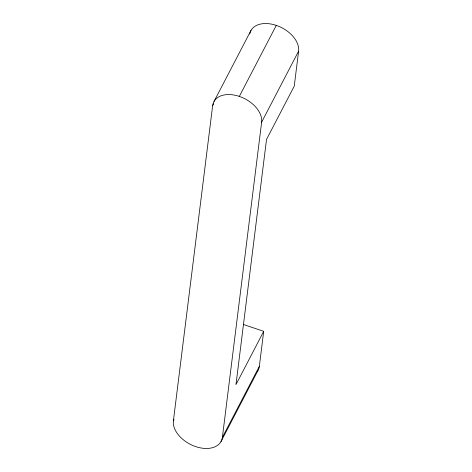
<?xml version="1.0" encoding="UTF-8"?>
<svg xmlns="http://www.w3.org/2000/svg" width="472" height="472" viewBox="0 0 472 472"><rect width="100%" height="100%" fill="white"/><g stroke="black" fill="none" stroke-linecap="round" stroke-linejoin="round"><path stroke-width="0.71" d="M243.298 324.441L263.706 331.32L259.346 366.343L222.383 437.367A26.267 17.01 27.5 0 1 195.709 446.618A26.267 17.01 27.5 0 1 173.395 420.847L212.654 105.657L213.668 103.704M222.383 437.367L261.641 122.177L298.605 51.153A26.267 17.01 27.5 0 0 276.745 25.541A26.267 17.01 27.5 0 0 249.717 33.99M298.605 51.153L294.245 86.175L266.521 139.441L235.982 384.586L263.706 331.32M214.052 101.409L251.015 30.385M212.654 105.657A26.267 17.01 27.5 0 1 239.328 96.406L276.291 25.382M173.395 420.847L174.074 419.543M220.984 441.615L257.948 370.591M259.346 366.343A26.267 17.01 27.5 0 1 257.258 371.659M239.328 96.406A26.267 17.01 27.5 0 1 261.641 122.177"/></g></svg>
